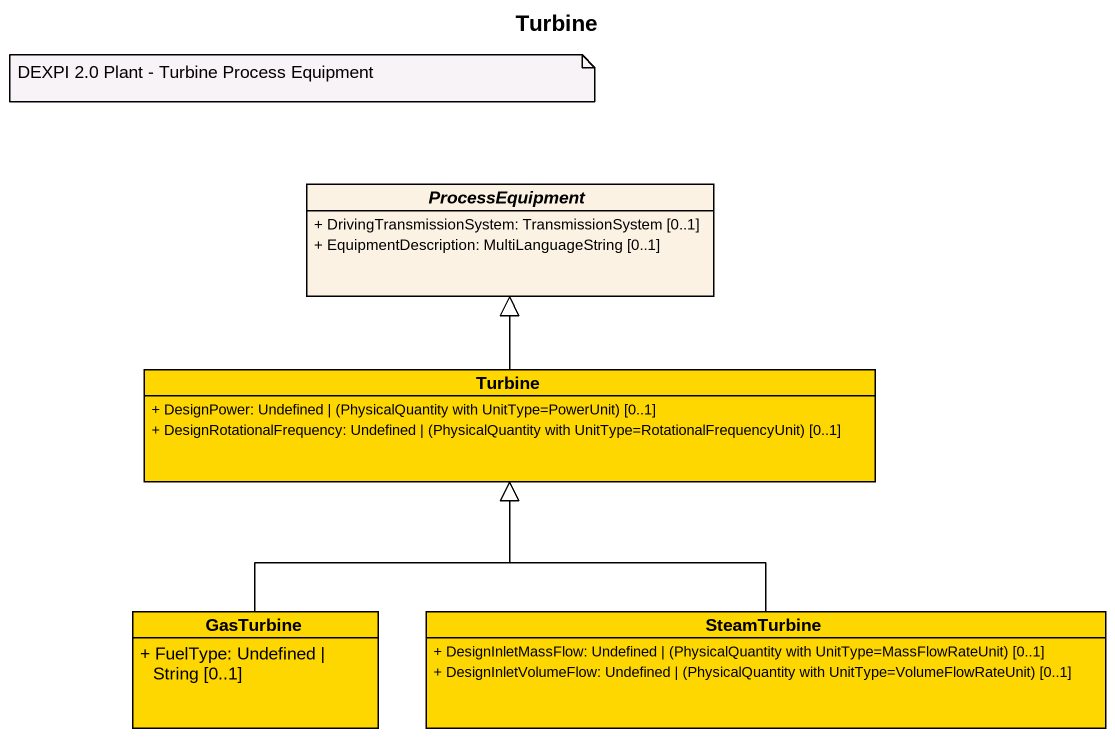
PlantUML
@startuml
title Turbine
hide circle
hide empty members
skinparam classAttributeIconSize 0
abstract class ProcessEquipment {
  + DrivingTransmissionSystem: TransmissionSystem [0..1]
  + EquipmentDescription: MultiLanguageString [0..1]
}
class Turbine #FFD700 {
  {field} + DesignPower: Undefined | (PhysicalQuantity with UnitType=PowerUnit) [0..1]
  {field} + DesignRotationalFrequency: Undefined | (PhysicalQuantity with UnitType=RotationalFrequencyUnit) [0..1]
}
class GasTurbine #FFD700 {
  + FuelType: Undefined | String [0..1]
}
class SteamTurbine #FFD700 {
  {field} + DesignInletMassFlow: Undefined | (PhysicalQuantity with UnitType=MassFlowRateUnit) [0..1]
  {field} + DesignInletVolumeFlow: Undefined | (PhysicalQuantity with UnitType=VolumeFlowRateUnit) [0..1]
}
Turbine -up-|> ProcessEquipment
GasTurbine -up-|> Turbine
SteamTurbine -up-|> Turbine
note as N1
  DEXPI 2.0 Plant - Turbine Process Equipment
end note
@enduml
